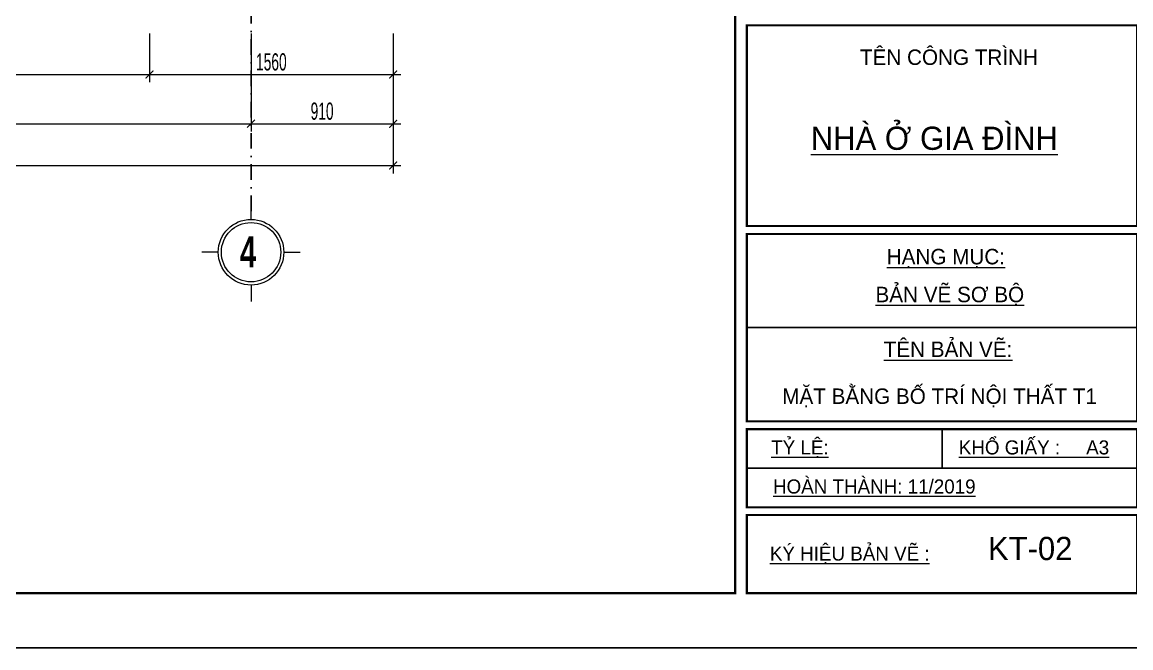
# Model space of a CAD drawing. Header units: inches. Extents: x 274208 to 641690, y -81912 to 129129.
# Drawn here: x 440796 to 447897, y 89217 to 93222 of the extents above; entities that cross this region are included whole.
import ezdxf
from ezdxf.enums import TextEntityAlignment as Align

# ---------------------------------------------------------------- set-up
doc = ezdxf.new("R2010")
doc.units = ezdxf.units.IN
doc.header["$MEASUREMENT"] = 0
doc.header["$PDMODE"] = 3
doc.linetypes.add('DASHDOT', pattern=[1, 0.5, -0.25, 0, -0.25])
for name, color, linetype, lineweight in [('05.Text', 253, 'Continuous', 18), ('08.Dim', 156, 'Continuous', 15), ('11.Khung bo', 32, 'Continuous', 50), ('12.Khung', 36, 'Continuous', 25)]:
    doc.layers.add(name, color=color, linetype=linetype, lineweight=lineweight)
doc.layers.add('Tpl_Bound', color=1, linetype='Continuous', plot=False)
doc.layers.add('TRUC', color=250, linetype='DASHDOT')
doc.styles.add('AVANTHB', font='')
doc.styles.add('TT5_Text Dim', font='hoatbif.shx', dxfattribs={"width": 0.6})
doc.styles.add('VnAvantH', font='')
doc.styles.get('AVANTHB').set_extended_font_data('.VnAvantH', bold=True)
doc.styles.get('VnAvantH').set_extended_font_data('.VnAvantH')
doc.dimstyles.new('TT5_Dim 1-50', dxfattribs={"dimscale": 50, "dimtxt": 2.2, "dimasz": 1, "dimexe": 1, "dimexo": 0.5, "dimgap": 0.5, "dimtad": 1, "dimdec": 0, "dimzin": 0, "dimdsep": 46, "dimtxsty": 'TT5_Text Dim', "dimblk": 'ARCHTICK', "dimcen": 0, "dimdle": 1, "dimclrd": 256, "dimclre": 256, "dimclrt": 1, "dimadec": 0, "dimazin": 0, "dimtfac": 0.015, "dimtdec": 0, "dimtix": 1, "dimtmove": 2, "dimatfit": 3, "dimldrblk": 'DOT', "dimfxl": 1, "dimtolj": 1, "dimtzin": 0, "dimlwd": -1, "dimlwe": -1, "dimarcsym": 1})

# ---------------------------------------------------------------- blocks, each defined once
blk = doc.blocks.new('100')
at = {"layer": '11.Khung bo', "const_width": 26.7}
for points in [[(1860913, -945240), (1860913, -916940), (1896063, -916940), (1896063, -945240)], [(1896213, -940540), (1901213, -940540), (1901213, -937971), (1896213, -937971)], [(1896213, -943040), (1901213, -943040), (1901213, -940640), (1896213, -940640)], [(1896213, -944140), (1901213, -944140), (1901213, -943140), (1896213, -943140)], [(1896213, -945240), (1901213, -945240), (1901213, -944240), (1896213, -944240)]]:
    blk.add_lwpolyline(points, close=True, dxfattribs=at)
at = {"layer": '12.Khung'}
for p, q in [((1901213, -941840), (1896213, -941840)), ((1898713, -943640), (1898713, -943140)), ((1901213, -943640), (1896213, -943640))]:
    blk.add_line(p, q, dxfattribs=at)
at = {"layer": '12.Khung', "color": 1}
blk.add_lwpolyline([(1901579, -945940), (1901579, -916240), (1859580, -916240), (1859580, -945940)], close=True, dxfattribs=at)
at = {"layer": '05.Text', "style": 'VnAvantH'}
for s, height, p in [('tªn C¤NG TR×NH', 198, (1897662, -938477)), ('%%UNHµ ë GIA §×NH', 297, (1897032, -939564)), ('%%Uh¹ng môc:', 198, (1898005, -941030)), ('%%Ub¶n vÏ s¬ bé', 198, (1897861, -941515)), ('%%Utªn b¶n vÏ:', 198, (1897966, -942216)), ('%%Utû lÖ:', 180, (1896525, -943464)), ('%%UKHæ GIÊY :     A3', 180, (1898928, -943464)), ('%%Uhoµn thµnh: 11/2019', 180, (1896548, -943964)), ('%%Uký hiÖu b¶n vÏ :', 180, (1896508, -944823))]:
    blk.add_text(s, height=height, dxfattribs=at).set_placement(p)
blk = doc.blocks.new('_ARCHTICK')
at = {"color": 0, "linetype": 'ByBlock', "const_width": 0.15}
blk.add_lwpolyline([(-0.5, -0.5), (0.5, 0.5)], dxfattribs=at)
blk = doc.blocks.new('*D118')
at = {"layer": '08.Dim', "transparency": 16777216}
for p, q in [((438412.4, 93149.8), (438412.4, 92837)), ((441612.4, 93149.8), (441612.4, 92837)), ((438362.4, 92887), (441662.4, 92887))]:
    blk.add_line(p, q, dxfattribs=at)
at = {"layer": 'Defpoints', "color": 0, "transparency": 16777216}
for p in [(438412.4, 93174.8), (441612.4, 93174.8), (441612.4, 92887)]:
    blk.add_point(p, dxfattribs=at)
at = {"layer": '08.Dim', "transparency": 16777216, "xscale": 50, "yscale": 50, "zscale": 50, "rotation": 180}
blk.add_blockref('_ARCHTICK', (438412.4, 92887), dxfattribs=at)
at = {"layer": '08.Dim', "transparency": 16777216, "xscale": 50, "yscale": 50, "zscale": 50}
blk.add_blockref('_ARCHTICK', (441612.4, 92887), dxfattribs=at)
at = {"layer": '08.Dim', "color": 1, "transparency": 16777216, "insert": (440012.4, 92967), "char_height": 110, "attachment_point": 5, "style": 'TT5_Text Dim'}
blk.add_mtext('\\A1;3200', dxfattribs=at)
blk = doc.blocks.new('_DOT')
at = {"color": 1, "linetype": 'ByBlock'}
blk.add_line((-0.5, 0), (-1, 0), dxfattribs=at)
at = {"color": 1, "linetype": 'ByBlock', "const_width": 0.5}
blk.add_lwpolyline([(-0.25, 0, 1), (0.25, 0, 1)], format="xyb", close=True, dxfattribs=at)
blk = doc.blocks.new('*D119')
at = {"layer": '08.Dim', "transparency": 16777216}
for p, q in [((441612.4, 93149.8), (441612.4, 92837)), ((443172.4, 93149.8), (443172.4, 92837)), ((441562.4, 92887), (443222.4, 92887))]:
    blk.add_line(p, q, dxfattribs=at)
at = {"layer": 'Defpoints', "color": 0, "transparency": 16777216}
for p in [(441612.4, 93174.8), (443172.4, 93174.8), (443172.4, 92887)]:
    blk.add_point(p, dxfattribs=at)
at = {"layer": '08.Dim', "transparency": 16777216, "xscale": 50, "yscale": 50, "zscale": 50, "rotation": 180}
blk.add_blockref('_ARCHTICK', (441612.4, 92887), dxfattribs=at)
at = {"layer": '08.Dim', "transparency": 16777216, "xscale": 50, "yscale": 50, "zscale": 50}
blk.add_blockref('_ARCHTICK', (443172.4, 92887), dxfattribs=at)
at = {"layer": '08.Dim', "color": 1, "transparency": 16777216, "insert": (442392.4, 92967), "char_height": 110, "attachment_point": 5, "style": 'TT5_Text Dim'}
blk.add_mtext('\\A1;1560', dxfattribs=at)
blk = doc.blocks.new('*D123')
at = {"layer": '08.Dim', "transparency": 16777216}
for p, q in [((437762.4, 93149.8), (437762.4, 92521.6)), ((442262.4, 93149.8), (442262.4, 92521.6)), ((437712.4, 92571.6), (442312.4, 92571.6))]:
    blk.add_line(p, q, dxfattribs=at)
at = {"layer": 'Defpoints', "color": 0, "transparency": 16777216}
for p in [(437762.4, 93174.8), (442262.4, 93174.8), (442262.4, 92571.6)]:
    blk.add_point(p, dxfattribs=at)
at = {"layer": '08.Dim', "transparency": 16777216, "xscale": 50, "yscale": 50, "zscale": 50, "rotation": 180}
blk.add_blockref('_ARCHTICK', (437762.4, 92571.6), dxfattribs=at)
at = {"layer": '08.Dim', "transparency": 16777216, "xscale": 50, "yscale": 50, "zscale": 50}
blk.add_blockref('_ARCHTICK', (442262.4, 92571.6), dxfattribs=at)
at = {"layer": '08.Dim', "color": 1, "transparency": 16777216, "insert": (440012.4, 92651.6), "char_height": 110, "attachment_point": 5, "style": 'TT5_Text Dim'}
blk.add_mtext('\\A1;4500', dxfattribs=at)
blk = doc.blocks.new('*D124')
at = {"layer": '08.Dim', "transparency": 16777216}
for p, q in [((442262.4, 93149.8), (442262.4, 92521.6)), ((443172.4, 93149.8), (443172.4, 92521.6)), ((442212.4, 92571.6), (443222.4, 92571.6))]:
    blk.add_line(p, q, dxfattribs=at)
at = {"layer": 'Defpoints', "color": 0, "transparency": 16777216}
for p in [(442262.4, 93174.8), (443172.4, 93174.8), (443172.4, 92571.6)]:
    blk.add_point(p, dxfattribs=at)
at = {"layer": '08.Dim', "transparency": 16777216, "xscale": 50, "yscale": 50, "zscale": 50, "rotation": 180}
blk.add_blockref('_ARCHTICK', (442262.4, 92571.6), dxfattribs=at)
at = {"layer": '08.Dim', "transparency": 16777216, "xscale": 50, "yscale": 50, "zscale": 50}
blk.add_blockref('_ARCHTICK', (443172.4, 92571.6), dxfattribs=at)
at = {"layer": '08.Dim', "color": 1, "transparency": 16777216, "insert": (442717.4, 92651.6), "char_height": 110, "attachment_point": 5, "style": 'TT5_Text Dim'}
blk.add_mtext('\\A1;910', dxfattribs=at)
blk = doc.blocks.new('*D125')
at = {"layer": '08.Dim', "transparency": 16777216}
for p, q in [((430872.4, 93149.8), (430872.4, 92253.9)), ((443172.4, 93149.8), (443172.4, 92253.9)), ((430822.4, 92303.9), (443222.4, 92303.9))]:
    blk.add_line(p, q, dxfattribs=at)
at = {"layer": 'Defpoints', "color": 0, "transparency": 16777216}
for p in [(430872.4, 93174.8), (443172.4, 93174.8), (443172.4, 92303.9)]:
    blk.add_point(p, dxfattribs=at)
at = {"layer": '08.Dim', "transparency": 16777216, "xscale": 50, "yscale": 50, "zscale": 50, "rotation": 180}
blk.add_blockref('_ARCHTICK', (430872.4, 92303.9), dxfattribs=at)
at = {"layer": '08.Dim', "transparency": 16777216, "xscale": 50, "yscale": 50, "zscale": 50}
blk.add_blockref('_ARCHTICK', (443172.4, 92303.9), dxfattribs=at)
at = {"layer": '08.Dim', "color": 1, "transparency": 16777216, "insert": (437022.4, 92383.9), "char_height": 110, "attachment_point": 5, "style": 'TT5_Text Dim'}
blk.add_mtext('\\A1;12300', dxfattribs=at)
blk = doc.blocks.new('DANHTRUC')
for p, q in [((980383, -947347), (980383, -947137)), ((979963, -947767), (979753, -947767)), ((980803, -947767), (981013, -947767)), ((980383, -948187), (980383, -948397))]:
    blk.add_line(p, q)
for radius in [420, 380]:
    blk.add_circle((980383, -947767), radius)

msp = doc.modelspace()

# ---------------------------------------------------------------- linework, layer by layer
at = {"layer": 'Tpl_Bound', "color": 1}
msp.add_lwpolyline([(427121.3, 89216.7), (427121.3, 104066.6), (448121.1, 104066.6), (448121.1, 89216.7)], close=True, dxfattribs=at)
at = {"layer": 'TRUC', "ltscale": 200}
msp.add_line((442262.4, 92012.1), (442262.4, 101505), dxfattribs=at)

# ---------------------------------------------------------------- block references
at = {"layer": '05.Text', "xscale": 0.5, "yscale": 0.5, "zscale": 0.5}
for name, p in [('100', (-502668.5, 562186.6)), ('DANHTRUC', (-47929.3, 565632.9))]:
    msp.add_blockref(name, p, dxfattribs=at)

# ---------------------------------------------------------------- texts
at = {"layer": '05.Text', "style": 'AVANTHB', "width": 0.7}
msp.add_text('4', height=200, dxfattribs=at).set_placement((442191.6, 91652))
at = {"layer": '05.Text', "style": 'VnAvantH'}
for s, height, p in [('MÆT B»NG bè trÝ néi thÊt t1', 98.999, (447680.1, 90778)), ('KT-02', 148.5, (447523.1, 89778.5))]:
    msp.add_text(s, height=height, dxfattribs=at).set_placement(p, align=Align.RIGHT)

# ---------------------------------------------------------------- dimensions: what is measured, and where the dimension line sits
at = {"layer": '08.Dim'}
for base, p1, p2, picture, middle in [((443172.4, 92303.9), (430872.4, 93174.8), (443172.4, 93174.8), '*D125', (437022.4, 92383.9)), ((442262.4, 92571.6), (437762.4, 93174.8), (442262.4, 93174.8), '*D123', (440012.4, 92651.6)), ((441612.4, 92887), (438412.4, 93174.8), (441612.4, 93174.8), '*D118', (440012.4, 92967)), ((443172.4, 92887), (441612.4, 93174.8), (443172.4, 93174.8), '*D119', (442392.4, 92967)), ((443172.4, 92571.6), (442262.4, 93174.8), (443172.4, 93174.8), '*D124', (442717.4, 92651.6))]:
    dim = msp.add_linear_dim(base=base, p1=p1, p2=p2, dimstyle='TT5_Dim 1-50', dxfattribs=at)
    dim.commit()
    dim.dimension.update_dxf_attribs({"geometry": picture, "text_midpoint": middle})

doc.saveas('drawing.dxf')
